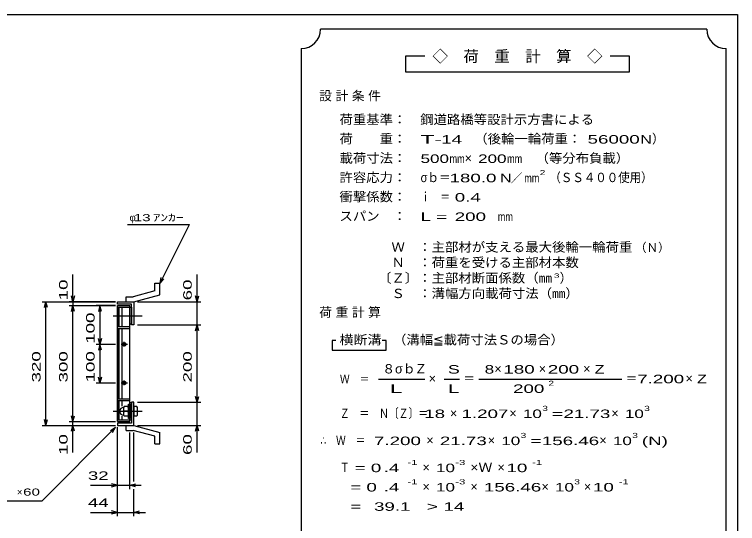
# Model space of a CAD drawing. Units: millimetres, scale not verified. Extents: x -1823 to 1731, y -1286 to 1054.
# Drawn here: x -141 to 1731, y -264 to 1054 of the extents above; entities that cross this region are included whole.
import ezdxf
from ezdxf.enums import TextEntityAlignment as Align

# ---------------------------------------------------------------- set-up
doc = ezdxf.new("R2010")
doc.units = ezdxf.units.MM
doc.header["$LTSCALE"] = 10
doc.linetypes.add('CHAIN', pattern=[18.5, 12, -1.5, 3.5, -1.5])
for name, color, linetype, lineweight in [('0_2', 150, 'Continuous', 25), ('16', 3, 'Continuous', 25), ('19', 6, 'Continuous', 25), ('22', 2, 'Continuous', 25)]:
    doc.layers.add(name, color=color, linetype=linetype, lineweight=lineweight)
doc.styles.add('ベクトル', font='')
doc.styles.get('ベクトル').set_extended_font_data('ベクトル')

msp = doc.modelspace()

# ---------------------------------------------------------------- linework, layer by layer
at = {"layer": '0_2'}
for p, q in [((-1729, 1053.5), (1731, 1053.5)), ((1731, 1053.5), (1731, -1146.5))]:
    msp.add_line(p, q, dxfattribs=at)
at = {"layer": '16'}
for p, q in [((125.3, 300.35), (157.3, 300.35)), ((125.3, 295.85), (125.3, 300.35)), ((157.3, 295.85), (157.3, 300.35)), ((125.3, 295.85), (157.3, 295.85)), ((125.3, 4.85), (125.3, 295.85)), ((125.3, 295.85), (157.3, 295.85)), ((126.8, 245.85), (126.8, 295.85)), ((129.8, 245.85), (129.8, 295.85)), ((137.3, 245.85), (137.3, 295.85)), ((157.3, 4.85), (157.3, 295.85)), ((157.3, 295.85), (161.8, 295.85)), ((161.8, 295.85), (161.8, 251.85)), ((125.3, 241.35), (125.3, 245.85)), ((125.3, 245.85), (157.3, 245.85)), ((161.8, 251.85), (157.3, 251.85)), ((157.3, 241.35), (157.3, 245.85)), ((125.3, 241.35), (157.3, 241.35)), ((126.8, 59.35), (126.8, 241.35)), ((129.8, 59.35), (129.8, 241.35)), ((137.3, 59.35), (137.3, 241.35)), ((143.3, 194.35), (143.3, 206.35)), ((135.3, 200.35), (151.3, 200.35)), ((141.3, 203.35), (145.3, 203.35)), ((141.3, 197.35), (145.3, 197.35)), ((135.3, 100.35), (151.3, 100.35)), ((141.3, 103.35), (145.3, 103.35)), ((141.3, 97.35), (145.3, 97.35)), ((143.3, 94.35), (143.3, 106.35)), ((125.3, 54.85), (125.3, 59.35)), ((125.3, 59.35), (157.3, 59.35)), ((157.3, 54.85), (157.3, 59.35)), ((125.3, 54.85), (157.3, 54.85)), ((126.8, 4.85), (126.8, 54.85)), ((129.8, 4.85), (129.8, 54.85)), ((137.3, 39.85), (137.3, 54.85)), ((143.3, 38.85), (141.3, 36.85)), ((152.3, 38.85), (143.3, 38.85)), ((154.3, 36.85), (152.3, 38.85)), ((154.3, 8.35), (154.3, 45.35)), ((154.3, 45.35), (157.3, 45.35)), ((161.8, 48.85), (157.3, 48.85)), ((157.3, 45.35), (157.3, 8.35)), ((161.8, 4.85), (161.8, 48.85)), ((141.3, 36.85), (141.3, 16.85)), ((141.3, 28.85), (143.3, 26.85)), ((143.3, 26.85), (141.3, 24.85)), ((152.3, 26.85), (143.3, 26.85)), ((152.3, 26.85), (154.3, 28.85)), ((154.3, 24.85), (152.3, 26.85)), ((125.3, 4.85), (157.3, 4.85)), ((125.3, 0.35), (125.3, 4.85)), ((125.3, 4.85), (157.3, 4.85)), ((125.3, 0.35), (157.3, 0.35)), ((137.3, 4.85), (137.3, 14.35)), ((141.3, 16.85), (143.3, 14.85)), ((143.3, 14.85), (152.3, 14.85)), ((152.3, 14.85), (154.3, 16.85)), ((157.3, 8.35), (154.3, 8.35)), ((157.3, 0.35), (157.3, 4.85)), ((157.3, 4.85), (161.8, 4.85))]:
    msp.add_line(p, q, dxfattribs=at)
at = {"layer": '16', "linetype": 'CHAIN'}
for p, q in [((114.3, 273.85), (189.3, 273.85)), ((114.3, 26.85), (189.3, 26.85))]:
    msp.add_line(p, q, dxfattribs=at)
at = {"layer": '16'}
for centre, radius, start, end in [((141.3, 200.35), 3, 90, 270), ((143.3, 200.35), 4, 46.6, 133.4), ((143.3, 200.35), 4, 226.6, 313.4), ((145.3, 200.35), 3, 270, 90), ((141.3, 100.35), 3, 90, 270), ((143.3, 100.35), 4, 46.6, 133.4), ((143.3, 100.35), 4, 226.6, 313.4), ((145.3, 100.35), 3, 270, 90), ((141.3, 26.85), 10, 90, 270)]:
    msp.add_arc(centre, radius, start, end, dxfattribs=at)
at = {"layer": '19'}
for p, q in [((222.41, 358.47), (235.41, 358.47)), ((222.41, 338.45), (222.41, 358.47)), ((235.41, 328.47), (235.41, 358.47)), ((222.41, 338.45), (166.08, 323.36)), ((147.79, 323.36), (166.08, 323.36)), ((147.79, 310.36), (147.79, 323.36)), ((167.8, 310.35), (235.41, 328.47)), ((125.3, 304.35), (125.3, 310.35)), ((125.3, 310.35), (167.8, 310.35)), ((161.8, 304.35), (125.3, 304.35)), ((147.8, 310.35), (167.8, 310.35)), ((161.8, 250.35), (161.8, 304.35)), ((167.8, 310.35), (167.8, 250.35)), ((167.8, 250.35), (161.8, 250.35)), ((167.8, 50.35), (161.8, 50.35)), ((161.8, 50.35), (161.8, -3.65)), ((167.8, -9.65), (167.8, 50.35)), ((175.8, 38.85), (167.8, 38.85)), ((167.8, 38.85), (167.8, 14.85)), ((177.8, 36.85), (175.8, 38.85)), ((167.8, 26.85), (175.8, 26.85)), ((177.8, 28.85), (175.8, 26.85)), ((175.8, 26.85), (177.8, 24.85)), ((177.8, 16.85), (177.8, 36.85)), ((167.8, 14.85), (175.8, 14.85)), ((175.8, 14.85), (177.8, 16.85)), ((125.3, -3.65), (125.3, -9.65)), ((161.8, -3.65), (125.3, -3.65)), ((125.3, -9.65), (167.8, -9.65)), ((147.79, -22.66), (147.79, -9.66)), ((147.8, -9.65), (167.8, -9.65)), ((167.8, -9.65), (235.41, -27.77)), ((147.79, -22.66), (166.08, -22.66)), ((222.41, -37.75), (166.08, -22.66)), ((235.41, -57.77), (235.41, -27.77)), ((222.41, -57.77), (222.41, -37.75)), ((222.41, -57.77), (235.41, -57.77))]:
    msp.add_line(p, q, dxfattribs=at)
at = {"layer": '22', "color": 4}
for p, q in [((1651.3, 1015.35), (651.3, 1015.35)), ((601.3, 965.35), (601.3, -584.65)), ((1701.3, -584.65), (1701.3, 965.35)), ((921.3, 945.35), (871.3, 945.35)), ((871.3, 945.35), (871.3, 905.35)), ((1451.3, 945.35), (1401.3, 945.35)), ((1451.3, 905.35), (1451.3, 945.35)), ((871.3, 905.35), (1451.3, 905.35)), ((151.8, 510.35), (311.8, 510.35)), ((235.8, 358.35), (311.8, 510.35)), ((10.3, 310.35), (10.3, 380.35)), ((331.8, 310.35), (331.8, 380.35)), ((235.8, 358.35), (238.8, 372.95)), ((235.8, 358.35), (245.8, 369.35)), ((10.3, 310.35), (6.3, 325.35)), ((14.3, 325.35), (10.3, 310.35)), ((331.8, 310.35), (327.8, 325.35)), ((331.8, 310.35), (335.8, 325.35)), ((-69.7, 310.35), (120.3, 310.35)), ((-63.7, 295.35), (-59.7, 310.35)), ((-55.7, 295.35), (-59.7, 310.35)), ((-59.7, -9.65), (-59.7, 310.35)), ((120.3, 310.35), (0.3, 310.35)), ((0.3, 300.35), (120.3, 300.35)), ((6.3, 285.35), (10.3, 300.35)), ((10.3, 310.35), (10.3, 300.35)), ((14.3, 285.35), (10.3, 300.35)), ((10.3, 0.35), (10.3, 300.35)), ((120.3, 300.35), (70.3, 300.35)), ((80.3, 300.35), (76.3, 285.35)), ((84.3, 285.35), (80.3, 300.35)), ((80.3, 300.35), (80.3, 200.35)), ((177.8, 310.35), (341.8, 310.35)), ((331.8, 250.35), (331.8, 310.35)), ((177.8, 250.35), (341.8, 250.35)), ((327.8, 235.35), (331.8, 250.35)), ((335.8, 235.35), (331.8, 250.35)), ((331.8, 50.35), (331.8, 250.35)), ((80.3, 200.35), (76.3, 215.35)), ((84.3, 215.35), (80.3, 200.35)), ((691.3, 210.35), (681.3, 210.35)), ((681.3, 210.35), (681.3, 185.35)), ((821.3, 210.35), (811.3, 210.35)), ((821.3, 185.35), (821.3, 210.35)), ((70.3, 200.35), (120.3, 200.35)), ((80.3, 200.35), (76.3, 185.35)), ((84.3, 185.35), (80.3, 200.35)), ((80.3, 200.35), (80.3, 100.35)), ((681.3, 185.35), (821.3, 185.35)), ((80.3, 100.35), (76.3, 115.35)), ((84.3, 115.35), (80.3, 100.35)), ((70.3, 100.35), (120.3, 100.35)), ((801.3, 110.35), (921.3, 110.35)), ((971.3, 110.35), (1011.3, 110.35)), ((1061.3, 110.35), (1431.3, 110.35)), ((331.8, 50.35), (327.8, 65.35)), ((331.8, 50.35), (335.8, 65.35)), ((177.8, 50.35), (341.8, 50.35)), ((331.8, -9.65), (331.8, 50.35)), ((-59.7, -9.65), (-63.7, 5.35)), ((-59.7, -9.65), (-55.7, 5.35)), ((0.3, 0.35), (120.3, 0.35)), ((10.3, 0.35), (6.3, 15.35)), ((10.3, 0.35), (14.3, 15.35)), ((10.3, -9.65), (10.3, 0.35)), ((-69.7, -9.65), (120.3, -9.65)), ((-69.7, -204.65), (120.3, -14.65)), ((0.3, -9.65), (120.3, -9.65)), ((6.3, -24.65), (10.3, -9.65)), ((14.3, -24.65), (10.3, -9.65)), ((10.3, -79.65), (10.3, -9.65)), ((107.3, -22.65), (120.3, -14.65)), ((112.3, -27.65), (120.3, -14.65)), ((125.3, -174.65), (125.3, -14.65)), ((125.3, -244.65), (125.3, -14.65)), ((177.8, -9.65), (341.8, -9.65)), ((327.8, -24.65), (331.8, -9.65)), ((335.8, -24.65), (331.8, -9.65)), ((331.8, -79.65), (331.8, -9.65)), ((157.3, -174.65), (157.3, -27.65)), ((167.8, -154.65), (167.8, -27.65)), ((55.3, -164.65), (125.3, -164.65)), ((125.3, -164.65), (110.3, -160.65)), ((110.3, -168.65), (125.3, -164.65)), ((125.3, -164.65), (157.3, -164.65)), ((157.3, -164.65), (172.3, -160.65)), ((172.3, -168.65), (157.3, -164.65)), ((157.3, -164.65), (187.3, -164.65)), ((167.8, -244.65), (167.8, -174.65)), ((-269.7, -204.65), (-69.7, -204.65)), ((55.3, -234.65), (125.3, -234.65)), ((125.3, -234.65), (110.3, -230.65)), ((110.3, -238.65), (125.3, -234.65)), ((125.3, -234.65), (167.8, -234.65)), ((167.8, -234.65), (182.8, -230.65)), ((182.8, -238.65), (167.8, -234.65)), ((167.8, -234.65), (197.8, -234.65))]:
    msp.add_line(p, q, dxfattribs=at)
for centre, start, end in [((601.3, 1015.35), 270, 0), ((1701.3, 1015.35), 180, 270)]:
    msp.add_arc(centre, 50, start, end, dxfattribs=at)

# ---------------------------------------------------------------- texts
at = {"layer": '22', "style": 'ベクトル'}
for s, height, p in [('◇\u3000荷\u3000重\u3000計\u3000算\u3000◇', 29.33, (941.3, 945.35)), ('）', 24.19, (1509.3, 731.85)), ('×', 24.19, (1024.3, 681.85)), ('／', 21.99, (1143.8, 630.35)), ('φ', 18.33, (156.8, 527.85)), ('（Ｎ）', 21.99, (1465.3, 450.35)), ('）', 24.19, (1270.3, 371.85)), ('σｂ', 24.19, (844.3, 136.85)), ('８', 24.19, (811.3, 136.85)), ('Ｚ', 24.19, (894.3, 136.85)), ('×', 24.19, (1101.3, 136.85)), ('×', 24.19, (1216.3, 136.85)), ('×', 24.19, (1331.3, 136.85)), ('×', 24.19, (931.3, 111.85)), ('×', 24.19, (1596.3, 111.85)), ('×', 24.19, (986.3, 21.85)), ('×', 24.19, (1140.3, 21.85)), ('×', 24.19, (1404.3, 21.85)), ('×', 24.19, (925.3, -48.15)), ('×', 24.19, (1084.3, -48.15)), ('×', 24.19, (1373.3, -48.15)), ('×', 24.19, (915.3, -118.15)), ('×', 24.19, (1109.3, -118.15)), ('×', 24.19, (915.3, -168.15)), ('×', 24.19, (1039.3, -168.15)), ('×', 24.19, (1223.3, -168.15)), ('×', 24.19, (1333.3, -168.15)), ('×', 18.33, (-134.7, -182.15))]:
    msp.add_text(s, height=height, dxfattribs=at).set_placement(p, align=Align.MIDDLE_LEFT)
for s, height, width, p in [('荷重基準：\u3000', 24.19, 1.05, (700.3, 781.85)), ('鋼道路橋等設計示方書による', 24.19, 1.05, (909.3, 781.85)), ('荷\u3000\u3000重：\u3000', 24.19, 1.05, (700.3, 731.85)), ('T-', 21.99, 2, (910.3, 730.35)), (' 14 ', 21.99, 1.65, (950.3, 730.35)), ('（後輪一輪荷重：', 24.19, 1.05, (1049.3, 731.85)), (' 56000', 21.99, 1.65, (1329.3, 730.35)), ('N', 21.99, 1.4, (1479.3, 730.35)), ('載荷寸法：\u3000', 24.19, 1.05, (700.3, 681.85)), ('\u3000（等分布負載）', 24.19, 1.05, (1173.3, 681.85)), ('500', 21.99, 1.5, (910.3, 680.35)), ('mm', 21.99, 0.8, (985.3, 680.35)), ('200', 21.99, 1.5, (1059.3, 680.35)), ('mm', 21.99, 0.8, (1134.3, 680.35)), ('許容応力：\u3000', 24.19, 1.05, (700.3, 631.85)), ('σｂ＝', 24.19, 0.9, (910.3, 631.85)), ('180.0', 21.99, 1.65, (985.3, 630.35)), ('N', 21.99, 1.4, (1116.3, 630.35)), ('mm', 21.99, 0.8, (1178.8, 630.35)), ('2', 13.2, 1.5, (1218.8, 644.35)), ('（ＳＳ４００使用）', 24.19, 0.9, (1243.8, 631.85)), ('衝撃係数：\u3000', 24.19, 1.05, (700.3, 581.85)), ('ｉ\u3000＝', 24.19, 0.75, (910.3, 581.85)), (' 0.4', 21.99, 1.65, (985.3, 580.35)), ('スパン\u3000：\u3000', 24.19, 1.05, (700.3, 531.85)), (' 13 ', 18.33, 1.6, (156.8, 527.85)), ('ｱﾝｶｰ', 18.33, 1.6, (216.8, 527.85)), ('L =', 21.99, 1.65, (910.3, 530.35)), (' 200 ', 21.99, 1.65, (985.3, 530.35)), ('mm', 21.99, 0.8, (1110.3, 530.35)), ('\u3000Ｗ\u3000：主部材が支える最大後輪一輪荷重', 24.19, 1.05, (800.3, 451.85)), ('\u3000Ｎ\u3000：荷重を受ける主部材本数', 24.19, 1.05, (800.3, 411.85)), ('〔Ｚ〕：主部材断面係数（㎜', 24.19, 1.05, (800.3, 371.85)), ('3', 11, 1.8, (1255.3, 377.85)), ('\u3000Ｓ\u3000：溝幅方向載荷寸法（㎜）', 24.19, 1.05, (800.3, 331.85)), ('横断溝', 24.19, 1.1, (700.3, 211.85)), ('\u3000（溝幅≦載荷寸法Ｓの場合）', 24.19, 1.05, (804.3, 211.85)), ('S', 21.99, 1.55, (981.3, 135.35)), ('8', 21.99, 1.5, (1076.3, 135.35)), (' 180 ', 21.99, 1.65, (1111.3, 135.35)), (' 200 ', 21.99, 1.65, (1226.3, 135.35)), ('Z', 21.99, 1.4, (1361.3, 135.35)), ('Ｗ\u3000＝', 21.99, 0.85, (701.3, 110.35)), ('＝', 24.19, 0.9, (1021.3, 111.85)), ('＝', 24.19, 0.9, (1441.3, 111.85)), ('7.200', 21.99, 1.65, (1471.3, 110.35)), ('Z', 21.99, 1.4, (1626.3, 110.35)), ('L', 21.99, 1.8, (981.3, 85.35)), (' 200 ', 21.99, 1.65, (1136.3, 85.35)), ('2', 13.2, 1.5, (1241.3, 99.35)), ('Ｚ\u3000＝\u3000Ｎ〔Ｚ〕＝', 24.19, 0.75, (701.3, 21.85)), ('3', 13.2, 1.5, (1225.3, 34.35)), ('3', 13.2, 1.5, (1489.3, 34.35)), (' 18 ', 21.99, 1.65, (906.3, 20.35)), ('1.207', 21.99, 1.65, (1016.3, 20.35)), ('10', 21.99, 1.5, (1175.3, 20.35)), ('=', 21.99, 1.7, (1250.3, 20.35)), ('21.73', 21.99, 1.65, (1280.3, 20.35)), ('10', 21.99, 1.5, (1439.3, 20.35)), ('∴\u3000Ｗ\u3000＝', 24.19, 0.75, (651.3, -48.15)), ('3', 13.2, 1.5, (1169.3, -35.65)), ('3', 13.2, 1.5, (1458.3, -35.65)), (' 7.200', 21.99, 1.65, (776.3, -49.65)), ('21.73', 21.99, 1.65, (960.3, -49.65)), ('10', 21.99, 1.5, (1119.3, -49.65)), ('=', 21.99, 1.7, (1194.3, -49.65)), ('156.46', 21.99, 1.65, (1224.3, -49.65)), ('10', 21.99, 1.5, (1408.3, -49.65)), ('(N)', 21.99, 1.65, (1483.3, -49.65)), ('Ｔ', 24.19, 0.75, (701.3, -118.15)), (' = 0', 21.99, 1.65, (726.3, -119.65)), (' .4 ', 21.99, 1.65, (801.3, -119.65)), ('-1', 13.2, 1.65, (876.3, -105.65)), ('10', 21.99, 1.5, (950.3, -119.65)), ('-3', 13.2, 1.65, (1000.3, -105.65)), ('×Ｗ', 24.19, 1.1, (1039.3, -118.15)), (' 10 ', 21.99, 1.65, (1119.3, -119.65)), ('-1', 13.2, 1.65, (1199.3, -105.65)), (' 32 ', 21.99, 1.65, (35.3, -139.65)), ('-1', 13.2, 1.65, (876.3, -155.65)), ('-3', 13.2, 1.65, (1000.3, -155.65)), ('3', 13.2, 1.5, (1308.3, -155.65)), ('-1', 13.2, 1.65, (1423.3, -155.65)), ('  = 0', 21.99, 1.65, (701.3, -169.65)), (' .4 ', 21.99, 1.65, (801.3, -169.65)), ('10', 21.99, 1.5, (950.3, -169.65)), ('156.46', 21.99, 1.65, (1074.3, -169.65)), ('10', 21.99, 1.5, (1258.3, -169.65)), (' 10 ', 21.99, 1.65, (1343.3, -169.65)), (' 60 ', 18.33, 1.6, (-129.7, -182.15)), (' 44 ', 21.99, 1.65, (35.3, -209.65)), ('  =', 21.99, 1.65, (701.3, -219.65)), (' 39.1', 21.99, 1.65, (776.3, -219.65)), ('>', 21.99, 1.7, (926.3, -219.65)), (' 14 ', 21.99, 1.65, (956.3, -219.65))]:
    msp.add_text(s, height=height, dxfattribs=dict(at, width=width)).set_placement(p, align=Align.MIDDLE_LEFT)
at = {"layer": '22', "style": 'ベクトル', "width": 1.65}
for s, p in [(' 10 ', (-14.7, 300.35)), (' 60 ', (306.8, 300.35)), (' 100 ', (55.3, 187.85)), (' 320 ', (-84.7, 87.85)), (' 300 ', (-14.7, 87.85)), (' 100 ', (55.3, 87.85)), (' 200 ', (306.8, 87.85)), (' 10 ', (-14.7, -99.65)), (' 60 ', (306.8, -99.65))]:
    msp.add_text(s, height=21.99, rotation=90, dxfattribs=at).set_placement(p, align=Align.MIDDLE_LEFT)
at = {"layer": '22', "attachment_point": 4, "style": 'ベクトル'}
for s, insert, char_height in [('\\T1.28;設計条件', (647.8, 841.85), 24.19), ('\\T1.28;荷重計算', (647.8, 281.85), 24.19), ('\\T1.5;\\W2;\\~L\\~', (806.3, 85.35), 21.99)]:
    msp.add_mtext(s, dxfattribs=dict(at, insert=insert, char_height=char_height))

doc.saveas('drawing.dxf')
